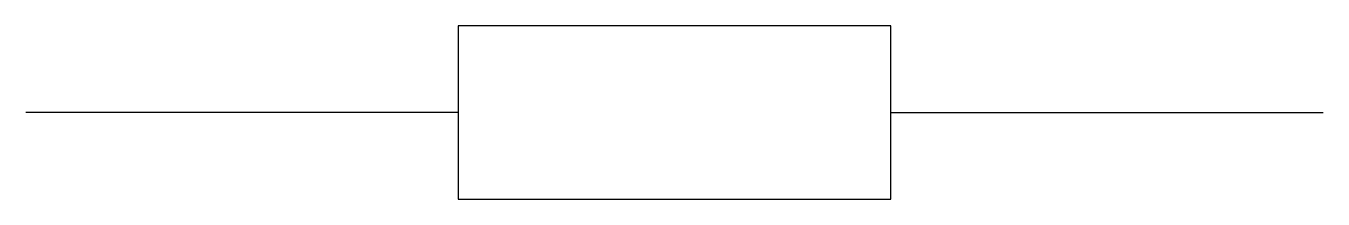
# Model space of a CAD drawing. Header units: millimetres. Extents: x 0 to 30, y -2 to 2.
import ezdxf

# ---------------------------------------------------------------- set-up
doc = ezdxf.new("R2010")
doc.units = ezdxf.units.MM

msp = doc.modelspace()

# ---------------------------------------------------------------- linework, layer by layer
for p, q in [((10, 0), (0, 0)), ((20, 0), (30, 0))]:
    msp.add_line(p, q)
msp.add_lwpolyline([(10, -2), (20, -2), (20, 2), (10, 2)], close=True)

doc.saveas('drawing.dxf')
